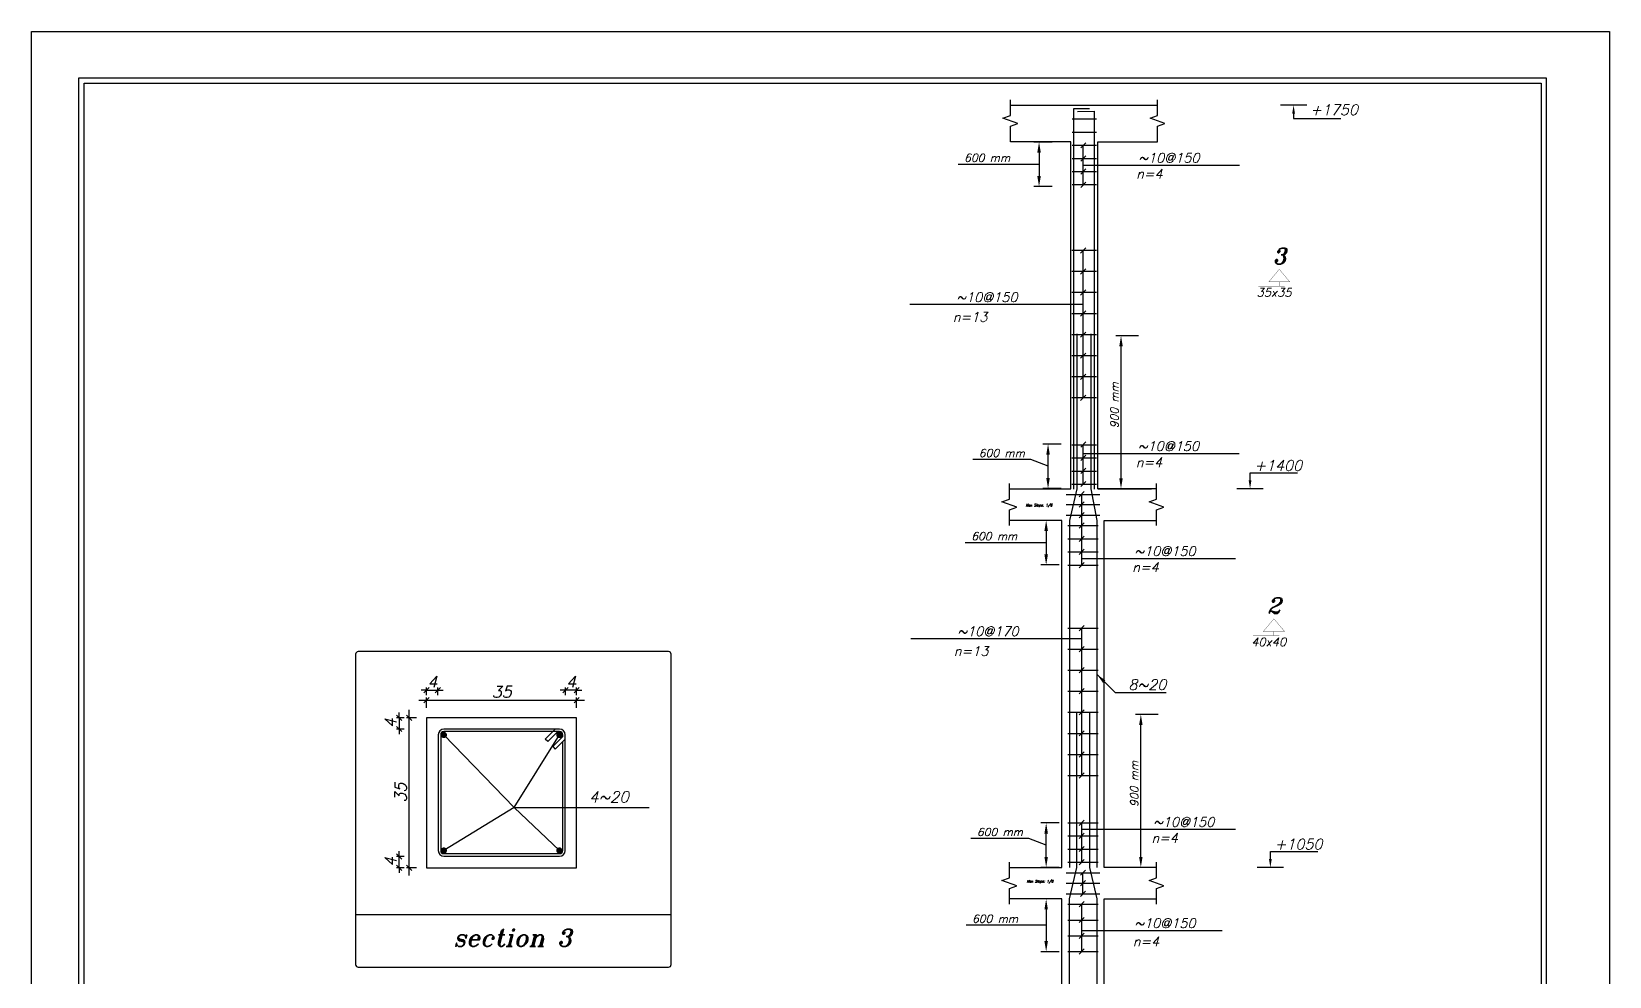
# Model space of a CAD drawing. Header units: inches. Extents: x -1152 to 1352, y 183 to 608.
# Drawn here: x 412.55 to 442.55, y 256.61 to 274.58 of the extents above; entities that cross this region are included whole.
import ezdxf
from ezdxf.enums import TextEntityAlignment as Align

# ---------------------------------------------------------------- set-up
doc = ezdxf.new("R2010")
doc.units = ezdxf.units.IN
doc.header["$MEASUREMENT"] = 0
doc.layers.add('SAZE_DRAWINGS', color=7, linetype='Continuous')
doc.styles.add('SAZE_STYLE', font='romancp.shx', dxfattribs={"oblique": 15})
doc.styles.add('SAZE_STYLE1', font='romant.shx', dxfattribs={"oblique": 15})
doc.dimstyles.new('SAZE_DIM_STYLE', dxfattribs={"dimtxt": 0.2, "dimasz": 0.2, "dimexe": 0.1, "dimexo": 0.05, "dimgap": 0.05, "dimtad": 0, "dimzin": 0, "dimdsep": 46, "dimtxsty": 'SAZE_STYLE', "dimcen": 0.09, "dimclrd": 2, "dimclre": 2, "dimclrt": 3, "dimadec": 0, "dimazin": 0, "dimtfac": 1, "dimtdec": 4, "dimtix": 1, "dimtmove": 1, "dimatfit": 3, "dimfxl": 1, "dimtolj": 1, "dimtzin": 0, "dimarcsym": 0})

# ---------------------------------------------------------------- blocks, each defined once
blk = doc.blocks.new('*D87')
at = {"layer": 'DEFPOINTS', "color": 0, "transparency": 16777216}
for p in [(432.141, 258.083), (431.841, 257.081), (432.141, 257.081)]:
    blk.add_point(p, dxfattribs=at)
at = {"layer": 'SAZE_DRAWINGS', "color": 2, "lineweight": -2, "transparency": 16777216}
for p, q in [((432.091, 258.083), (431.741, 258.083)), ((431.841, 257.883), (431.841, 257.281)), ((431.42, 257.582), (430.318, 257.582)), ((431.841, 257.582), (431.42, 257.582)), ((432.091, 257.081), (431.741, 257.081))]:
    blk.add_line(p, q, dxfattribs=at)
at = {"layer": 'SAZE_DRAWINGS', "color": 2, "transparency": 16777216}
for points in [[(431.808, 257.883), (431.874, 257.883), (431.841, 258.083)], [(431.808, 257.281), (431.874, 257.281), (431.841, 257.081)]]:
    blk.add_solid(points, dxfattribs=at)
at = {"layer": 'SAZE_DRAWINGS', "color": 3, "transparency": 16777216, "insert": (430.869, 257.707), "char_height": 0.15, "attachment_point": 5, "style": 'SAZE_STYLE'}
blk.add_mtext('\\A1;600 mm', dxfattribs=at)
blk = doc.blocks.new('*D100')
at = {"layer": 'DEFPOINTS', "color": 0, "transparency": 16777216}
for p in [(431.841, 259.528), (432.141, 259.528), (432.141, 258.683)]:
    blk.add_point(p, dxfattribs=at)
at = {"layer": 'SAZE_DRAWINGS', "color": 2, "lineweight": -2, "transparency": 16777216}
for p, q in [((432.091, 259.528), (431.741, 259.528)), ((431.514, 259.232), (430.411, 259.232)), ((431.841, 259.105), (431.514, 259.232)), ((431.841, 258.883), (431.841, 259.328)), ((432.091, 258.683), (431.741, 258.683))]:
    blk.add_line(p, q, dxfattribs=at)
at = {"layer": 'SAZE_DRAWINGS', "color": 2, "transparency": 16777216}
for points in [[(431.808, 259.328), (431.874, 259.328), (431.841, 259.528)], [(431.808, 258.883), (431.874, 258.883), (431.841, 258.683)]]:
    blk.add_solid(points, dxfattribs=at)
at = {"layer": 'SAZE_DRAWINGS', "color": 3, "transparency": 16777216, "insert": (430.962, 259.357), "char_height": 0.15, "attachment_point": 5, "style": 'SAZE_STYLE'}
blk.add_mtext('\\A1;600 mm', dxfattribs=at)
blk = doc.blocks.new('*D101')
at = {"layer": 'DEFPOINTS', "color": 0, "transparency": 16777216}
for p in [(432.141, 265.283), (431.841, 264.434), (432.141, 264.434)]:
    blk.add_point(p, dxfattribs=at)
at = {"layer": 'SAZE_DRAWINGS', "color": 2, "lineweight": -2, "transparency": 16777216}
for p, q in [((432.091, 265.283), (431.741, 265.283)), ((431.841, 265.083), (431.841, 264.634)), ((431.406, 264.858), (430.303, 264.858)), ((431.841, 264.858), (431.406, 264.858)), ((432.091, 264.434), (431.741, 264.434))]:
    blk.add_line(p, q, dxfattribs=at)
at = {"layer": 'SAZE_DRAWINGS', "color": 2, "transparency": 16777216}
for points in [[(431.808, 265.083), (431.874, 265.083), (431.841, 265.283)], [(431.808, 264.634), (431.874, 264.634), (431.841, 264.434)]]:
    blk.add_solid(points, dxfattribs=at)
at = {"layer": 'SAZE_DRAWINGS', "color": 3, "transparency": 16777216, "insert": (430.855, 264.983), "char_height": 0.15, "attachment_point": 5, "style": 'SAZE_STYLE'}
blk.add_mtext('\\A1;600 mm', dxfattribs=at)
blk = doc.blocks.new('jytyjt')
at = {"color": 6}
for p, q in [((2157.49, 1354.17), (2574.37, 1354.17)), ((2574.37, 1354.17), (2574.37, 1054.17)), ((2574.37, 1054.17), (2157.49, 1054.17))]:
    blk.add_line(p, q, dxfattribs=at)
blk = doc.blocks.new('*D104')
at = {"layer": 'DEFPOINTS', "color": 0, "transparency": 16777216}
for p in [(431.877, 266.733), (432.177, 266.733), (432.177, 265.888)]:
    blk.add_point(p, dxfattribs=at)
at = {"layer": 'SAZE_DRAWINGS', "color": 2, "lineweight": -2, "transparency": 16777216}
for p, q in [((432.127, 266.733), (431.777, 266.733)), ((431.549, 266.437), (430.447, 266.437)), ((431.877, 266.311), (431.549, 266.437)), ((431.877, 266.088), (431.877, 266.533)), ((432.127, 265.888), (431.777, 265.888))]:
    blk.add_line(p, q, dxfattribs=at)
at = {"layer": 'SAZE_DRAWINGS', "color": 2, "transparency": 16777216}
for points in [[(431.843, 266.533), (431.91, 266.533), (431.877, 266.733)], [(431.843, 266.088), (431.91, 266.088), (431.877, 265.888)]]:
    blk.add_solid(points, dxfattribs=at)
at = {"layer": 'SAZE_DRAWINGS', "color": 3, "transparency": 16777216, "insert": (430.998, 266.562), "char_height": 0.15, "attachment_point": 5, "style": 'SAZE_STYLE'}
blk.add_mtext('\\A1;600 mm', dxfattribs=at)
blk = doc.blocks.new('*D105')
at = {"layer": 'DEFPOINTS', "color": 0, "transparency": 16777216}
for p in [(432.006, 272.477), (431.706, 271.628), (432.006, 271.628)]:
    blk.add_point(p, dxfattribs=at)
at = {"layer": 'SAZE_DRAWINGS', "color": 2, "lineweight": -2, "transparency": 16777216}
for p, q in [((431.956, 272.477), (431.606, 272.477)), ((431.706, 272.277), (431.706, 271.828)), ((431.271, 272.052), (430.168, 272.052)), ((431.706, 272.052), (431.271, 272.052)), ((431.956, 271.628), (431.606, 271.628))]:
    blk.add_line(p, q, dxfattribs=at)
at = {"layer": 'SAZE_DRAWINGS', "color": 2, "transparency": 16777216}
for points in [[(431.673, 272.277), (431.739, 272.277), (431.706, 272.477)], [(431.673, 271.828), (431.739, 271.828), (431.706, 271.628)]]:
    blk.add_solid(points, dxfattribs=at)
at = {"layer": 'SAZE_DRAWINGS', "color": 3, "transparency": 16777216, "insert": (430.719, 272.177), "char_height": 0.15, "attachment_point": 5, "style": 'SAZE_STYLE'}
blk.add_mtext('\\A1;600 mm', dxfattribs=at)
blk = doc.blocks.new('_Oblique')
at = {"color": 0, "linetype": 'ByBlock', "lineweight": -2}
blk.add_line((-0.5, -0.5), (0.5, 0.5), dxfattribs=at)
blk = doc.blocks.new('*D108')
at = {"layer": 'DEFPOINTS', "color": 0, "transparency": 16777216}
for p in [(420.061, 261.957), (420.275, 262.052), (420.275, 261.957)]:
    blk.add_point(p, dxfattribs=at)
at = {"layer": 'SAZE_DRAWINGS', "color": 2, "lineweight": -2, "transparency": 16777216}
for p, q in [((420.061, 262.052), (419.961, 262.052)), ((420.061, 261.957), (420.061, 262.102)), ((420.061, 262.052), (420.275, 262.052)), ((420.275, 261.957), (420.275, 262.102)), ((420.275, 262.052), (420.375, 262.052))]:
    blk.add_line(p, q, dxfattribs=at)
at = {"layer": 'SAZE_DRAWINGS', "color": 2, "lineweight": -2, "transparency": 16777216, "xscale": 0.1, "yscale": 0.1, "zscale": 0.1}
blk.add_blockref('_Oblique', (420.061, 262.052), dxfattribs=at)
at = {"layer": 'SAZE_DRAWINGS', "color": 2, "lineweight": -2, "transparency": 16777216, "xscale": 0.1, "yscale": 0.1, "zscale": 0.1, "rotation": 180}
blk.add_blockref('_Oblique', (420.275, 262.052), dxfattribs=at)
at = {"layer": 'SAZE_DRAWINGS', "color": 3, "transparency": 16777216, "insert": (420.168, 262.212), "char_height": 0.22, "attachment_point": 5, "style": 'SAZE_STYLE'}
blk.add_mtext('\\A1;4', dxfattribs=at)
blk = doc.blocks.new('*D109')
at = {"layer": 'DEFPOINTS', "color": 0, "transparency": 16777216}
for p in [(420.061, 261.72), (422.914, 261.862), (422.914, 261.72)]:
    blk.add_point(p, dxfattribs=at)
at = {"layer": 'SAZE_DRAWINGS', "color": 2, "lineweight": -2, "transparency": 16777216}
for p, q in [((420.061, 261.72), (420.061, 261.912)), ((422.914, 261.72), (422.914, 261.912)), ((419.911, 261.862), (423.064, 261.862))]:
    blk.add_line(p, q, dxfattribs=at)
at = {"layer": 'SAZE_DRAWINGS', "color": 2, "lineweight": -2, "transparency": 16777216, "xscale": 0.1, "yscale": 0.1, "zscale": 0.1, "rotation": 180}
blk.add_blockref('_Oblique', (420.061, 261.862), dxfattribs=at)
at = {"layer": 'SAZE_DRAWINGS', "color": 2, "lineweight": -2, "transparency": 16777216, "xscale": 0.1, "yscale": 0.1, "zscale": 0.1}
blk.add_blockref('_Oblique', (422.914, 261.862), dxfattribs=at)
at = {"layer": 'SAZE_DRAWINGS', "color": 3, "transparency": 16777216, "insert": (421.488, 262.022), "char_height": 0.22, "attachment_point": 5, "style": 'SAZE_STYLE'}
blk.add_mtext('\\A1;35', dxfattribs=at)
blk = doc.blocks.new('*D110')
at = {"layer": 'DEFPOINTS', "color": 0, "transparency": 16777216}
for p in [(422.7, 262.052), (422.7, 261.957), (422.914, 261.957)]:
    blk.add_point(p, dxfattribs=at)
at = {"layer": 'SAZE_DRAWINGS', "color": 2, "lineweight": -2, "transparency": 16777216}
for p, q in [((422.7, 262.052), (422.6, 262.052)), ((422.7, 261.957), (422.7, 262.102)), ((422.914, 262.052), (422.7, 262.052)), ((422.914, 261.957), (422.914, 262.102)), ((422.914, 262.052), (423.014, 262.052))]:
    blk.add_line(p, q, dxfattribs=at)
at = {"layer": 'SAZE_DRAWINGS', "color": 2, "lineweight": -2, "transparency": 16777216, "xscale": 0.1, "yscale": 0.1, "zscale": 0.1}
blk.add_blockref('_Oblique', (422.7, 262.052), dxfattribs=at)
at = {"layer": 'SAZE_DRAWINGS', "color": 2, "lineweight": -2, "transparency": 16777216, "xscale": 0.1, "yscale": 0.1, "zscale": 0.1, "rotation": 180}
blk.add_blockref('_Oblique', (422.914, 262.052), dxfattribs=at)
at = {"layer": 'SAZE_DRAWINGS', "color": 3, "transparency": 16777216, "insert": (422.807, 262.212), "char_height": 0.22, "attachment_point": 5, "style": 'SAZE_STYLE'}
blk.add_mtext('\\A1;4', dxfattribs=at)
blk = doc.blocks.new('*D111')
at = {"layer": 'DEFPOINTS', "color": 0, "transparency": 16777216}
for p in [(419.538, 258.891), (419.634, 258.891), (419.634, 258.677)]:
    blk.add_point(p, dxfattribs=at)
at = {"layer": 'SAZE_DRAWINGS', "color": 2, "lineweight": -2, "transparency": 16777216}
for p, q in [((419.538, 258.891), (419.538, 258.991)), ((419.634, 258.891), (419.488, 258.891)), ((419.634, 258.677), (419.488, 258.677)), ((419.538, 258.677), (419.538, 258.891)), ((419.538, 258.677), (419.538, 258.577))]:
    blk.add_line(p, q, dxfattribs=at)
at = {"layer": 'SAZE_DRAWINGS', "color": 2, "lineweight": -2, "transparency": 16777216, "xscale": 0.1, "yscale": 0.1, "zscale": 0.1}
for p, rotation in [((419.538, 258.891), 270), ((419.538, 258.677), 90)]:
    blk.add_blockref('_Oblique', p, dxfattribs=dict(at, rotation=rotation))
at = {"layer": 'SAZE_DRAWINGS', "color": 3, "transparency": 16777216, "insert": (419.378, 258.784), "char_height": 0.22, "attachment_point": 5, "rotation": 90, "style": 'SAZE_STYLE'}
blk.add_mtext('\\A1;4', dxfattribs=at)
blk = doc.blocks.new('*D112')
at = {"layer": 'DEFPOINTS', "color": 0, "transparency": 16777216}
for p in [(419.729, 261.529), (419.871, 261.529), (419.871, 258.677)]:
    blk.add_point(p, dxfattribs=at)
at = {"layer": 'SAZE_DRAWINGS', "color": 2, "lineweight": -2, "transparency": 16777216}
for p, q in [((419.729, 258.527), (419.729, 261.679)), ((419.871, 261.529), (419.679, 261.529)), ((419.871, 258.677), (419.679, 258.677))]:
    blk.add_line(p, q, dxfattribs=at)
at = {"layer": 'SAZE_DRAWINGS', "color": 2, "lineweight": -2, "transparency": 16777216, "xscale": 0.1, "yscale": 0.1, "zscale": 0.1}
for p, rotation in [((419.729, 261.529), 90), ((419.729, 258.677), 270)]:
    blk.add_blockref('_Oblique', p, dxfattribs=dict(at, rotation=rotation))
at = {"layer": 'SAZE_DRAWINGS', "color": 3, "transparency": 16777216, "insert": (419.569, 260.103), "char_height": 0.22, "attachment_point": 5, "rotation": 90, "style": 'SAZE_STYLE'}
blk.add_mtext('\\A1;35', dxfattribs=at)
blk = doc.blocks.new('*D113')
at = {"layer": 'DEFPOINTS', "color": 0, "transparency": 16777216}
for p in [(419.538, 261.315), (419.634, 261.529), (419.634, 261.315)]:
    blk.add_point(p, dxfattribs=at)
at = {"layer": 'SAZE_DRAWINGS', "color": 2, "lineweight": -2, "transparency": 16777216}
for p, q in [((419.538, 261.529), (419.538, 261.629)), ((419.634, 261.529), (419.488, 261.529)), ((419.634, 261.315), (419.488, 261.315)), ((419.538, 261.529), (419.538, 261.315)), ((419.538, 261.315), (419.538, 261.215))]:
    blk.add_line(p, q, dxfattribs=at)
at = {"layer": 'SAZE_DRAWINGS', "color": 2, "lineweight": -2, "transparency": 16777216, "xscale": 0.1, "yscale": 0.1, "zscale": 0.1}
for p, rotation in [((419.538, 261.529), 270), ((419.538, 261.315), 90)]:
    blk.add_blockref('_Oblique', p, dxfattribs=dict(at, rotation=rotation))
at = {"layer": 'SAZE_DRAWINGS', "color": 3, "transparency": 16777216, "insert": (419.378, 261.422), "char_height": 0.22, "attachment_point": 5, "rotation": 90, "style": 'SAZE_STYLE'}
blk.add_mtext('\\A1;4', dxfattribs=at)
blk = doc.blocks.new('*D502')
at = {"layer": 'DEFPOINTS', "color": 0, "transparency": 16777216}
for p in [(433.641, 261.592), (434.021, 261.592), (433.941, 258.683)]:
    blk.add_point(p, dxfattribs=at)
at = {"layer": 'SAZE_DRAWINGS', "color": 2, "lineweight": -2, "transparency": 16777216}
for p, q in [((433.971, 261.592), (433.541, 261.592)), ((433.641, 258.883), (433.641, 261.392)), ((433.891, 258.683), (433.541, 258.683))]:
    blk.add_line(p, q, dxfattribs=at)
at = {"layer": 'SAZE_DRAWINGS', "color": 2, "transparency": 16777216}
for points in [[(433.608, 261.392), (433.674, 261.392), (433.641, 261.592)], [(433.608, 258.883), (433.674, 258.883), (433.641, 258.683)]]:
    blk.add_solid(points, dxfattribs=at)
at = {"layer": 'SAZE_DRAWINGS', "color": 3, "transparency": 16777216, "insert": (433.516, 260.271), "char_height": 0.15, "attachment_point": 5, "rotation": 90, "style": 'SAZE_STYLE'}
blk.add_mtext('\\A1;{\\Fromancp|c178;9}00 mm', dxfattribs=at)
blk = doc.blocks.new('*D503')
at = {"layer": 'DEFPOINTS', "color": 0, "transparency": 16777216}
for p in [(433.264, 268.792), (433.644, 268.792), (433.564, 265.883)]:
    blk.add_point(p, dxfattribs=at)
at = {"layer": 'SAZE_DRAWINGS', "color": 2, "lineweight": -2, "transparency": 16777216}
for p, q in [((433.594, 268.792), (433.164, 268.792)), ((433.264, 266.083), (433.264, 268.592)), ((433.514, 265.883), (433.164, 265.883))]:
    blk.add_line(p, q, dxfattribs=at)
at = {"layer": 'SAZE_DRAWINGS', "color": 2, "transparency": 16777216}
for points in [[(433.231, 268.592), (433.297, 268.592), (433.264, 268.792)], [(433.231, 266.083), (433.297, 266.083), (433.264, 265.883)]]:
    blk.add_solid(points, dxfattribs=at)
at = {"layer": 'SAZE_DRAWINGS', "color": 3, "transparency": 16777216, "insert": (433.139, 267.471), "char_height": 0.15, "attachment_point": 5, "rotation": 90, "style": 'SAZE_STYLE'}
blk.add_mtext('\\A1;{\\Fromancp|c178;9}00 mm', dxfattribs=at)

msp = doc.modelspace()

# ---------------------------------------------------------------- linework, layer by layer
at = {"color": 8}
for p, q in [((413.45046, 273.69548), (441.35046, 273.69548)), ((413.45046, 233.68968), (413.45046, 273.69548)), ((441.35046, 273.69548), (441.35046, 233.68968)), ((413.55046, 273.59548), (441.25046, 273.59548)), ((413.55046, 233.78968), (413.55046, 273.59548)), ((441.25046, 273.59548), (441.25046, 233.78968))]:
    msp.add_line(p, q, dxfattribs=at)
at = {"layer": 'SAZE_DRAWINGS', "color": 3}
for p, q in [((431.15988, 273.17809), (433.95988, 273.17809)), ((436.79473, 273.17809), (436.29473, 273.17809)), ((432.33277, 272.91597), (432.79745, 272.91597)), ((432.33277, 272.66597), (432.79745, 272.66597)), ((432.33277, 272.41597), (432.79745, 272.41597)), ((432.33277, 272.16597), (432.79745, 272.16597)), ((432.33277, 271.91597), (432.79745, 271.91597)), ((432.33277, 271.66597), (432.79745, 271.66597)), ((432.33084, 270.41877), (432.79551, 270.41877)), ((432.33084, 270.01877), (432.79551, 270.01877)), ((432.33084, 269.61877), (432.79551, 269.61877)), ((432.33084, 269.21877), (432.79551, 269.21877)), ((432.33084, 268.81877), (432.79551, 268.81877)), ((432.33084, 268.41877), (432.79551, 268.41877)), ((432.33084, 268.01877), (432.79551, 268.01877)), ((432.33084, 267.61877), (432.79551, 267.61877)), ((432.33084, 266.71877), (432.79551, 266.71877)), ((432.33084, 266.46877), (432.79551, 266.46877)), ((432.33084, 266.21877), (432.79551, 266.21877)), ((432.33084, 265.96877), (432.79551, 265.96877)), ((432.82496, 265.88267), (433.84116, 265.88267)), ((435.96751, 265.88267), (435.46751, 265.88267)), ((432.22116, 265.58267), (432.86116, 265.58267)), ((432.22438, 265.77593), (432.86438, 265.77593)), ((432.22116, 265.38267), (432.86116, 265.38267)), ((432.25416, 265.18267), (432.82816, 265.18267)), ((432.25416, 264.93267), (432.82816, 264.93267)), ((432.25416, 264.68267), (432.82816, 264.68267)), ((432.25416, 264.43267), (432.82816, 264.43267)), ((432.25416, 263.23267), (432.82816, 263.23267)), ((432.25416, 262.83267), (432.82816, 262.83267)), ((432.25416, 262.43267), (432.82816, 262.43267)), ((432.25416, 262.03267), (432.82816, 262.03267)), ((432.25416, 261.63267), (432.82816, 261.63267)), ((432.25416, 261.23267), (432.82816, 261.23267)), ((432.25416, 260.83267), (432.82816, 260.83267)), ((432.25416, 260.43267), (432.82816, 260.43267)), ((432.25416, 259.53267), (432.82816, 259.53267)), ((432.25416, 259.28267), (432.82816, 259.28267)), ((432.25416, 259.03267), (432.82816, 259.03267)), ((432.25416, 258.78267), (432.82816, 258.78267)), ((436.35364, 258.68267), (435.85364, 258.68267)), ((432.22116, 258.58267), (432.86116, 258.58267)), ((432.22116, 258.38267), (432.86116, 258.38267)), ((432.22116, 258.18267), (432.86116, 258.18267)), ((432.25416, 257.98267), (432.82816, 257.98267)), ((432.25416, 257.68267), (432.82816, 257.68267)), ((432.25416, 257.38267), (432.82816, 257.38267)), ((432.25416, 257.08267), (432.82816, 257.08267))]:
    msp.add_line(p, q, dxfattribs=at)
at = {"layer": 'SAZE_DRAWINGS', "color": 2}
for p, q in [((432.59701, 272.46403), (432.49701, 272.36403)), ((432.54701, 271.66403), (432.54701, 272.41403)), ((432.59701, 272.21403), (432.49701, 272.11403)), ((432.59701, 271.96403), (432.49701, 271.86403)), ((432.54697, 272.03599), (435.51624, 272.03599)), ((432.59701, 271.71403), (432.49701, 271.61403)), ((432.59279, 270.46359), (432.49279, 270.36359)), ((432.54279, 267.61359), (432.54279, 270.41359)), ((432.59279, 270.06359), (432.49279, 269.96359)), ((432.59279, 269.66359), (432.49279, 269.56359)), ((432.54239, 269.38548), (429.24783, 269.38548)), ((432.59279, 269.26359), (432.49279, 269.16359)), ((432.59279, 268.86359), (432.49279, 268.76359)), ((432.59279, 268.46359), (432.49279, 268.36359)), ((432.59279, 268.06359), (432.49279, 267.96359)), ((432.59279, 267.66359), (432.49279, 267.56359)), ((432.59711, 266.77321), (432.49711, 266.67321)), ((432.54711, 265.97321), (432.54711, 266.72321)), ((432.59711, 266.52321), (432.49711, 266.42321)), ((432.54613, 266.55231), (435.50791, 266.55231)), ((432.59711, 266.27321), (432.49711, 266.17321)), ((432.46616, 265.73267), (432.56616, 265.83267)), ((432.59711, 266.02321), (432.49711, 265.92321)), ((432.46616, 265.53267), (432.56616, 265.63267)), ((432.51616, 265.38267), (432.51616, 265.78267)), ((432.46616, 265.33267), (432.56616, 265.43267)), ((432.56616, 265.23267), (432.46616, 265.13267)), ((432.51616, 264.43267), (432.51616, 265.38267)), ((432.56616, 264.98267), (432.46616, 264.88267)), ((432.56616, 264.73267), (432.46616, 264.63267)), ((432.56616, 264.48267), (432.46616, 264.38267)), ((432.51616, 264.55767), (435.44153, 264.55767)), ((432.56616, 263.28267), (432.46616, 263.18267)), ((432.51616, 260.43267), (432.51616, 263.23267)), ((432.51616, 263.03267), (429.26759, 263.03267)), ((432.56616, 262.88267), (432.46616, 262.78267)), ((432.56616, 262.48267), (432.46616, 262.38267)), ((432.56616, 262.08267), (432.46616, 261.98267)), ((432.56616, 261.68267), (432.46616, 261.58267)), ((421.72543, 259.82375), (420.38946, 261.20131)), ((421.72543, 259.82375), (422.58596, 261.20131)), ((432.56616, 261.28267), (432.46616, 261.18267)), ((432.56616, 260.88267), (432.46616, 260.78267)), ((432.56616, 260.48267), (432.46616, 260.38267)), ((421.72543, 259.82375), (420.38946, 259.00482)), ((421.72543, 259.82375), (424.29276, 259.82375)), ((421.72543, 259.82375), (422.58596, 259.00482)), ((432.56616, 259.58267), (432.46616, 259.48267)), ((432.51616, 258.78267), (432.51616, 259.53267)), ((432.56616, 259.33267), (432.46616, 259.23267)), ((432.51616, 259.40767), (435.44153, 259.40767)), ((432.56616, 259.08267), (432.46616, 258.98267)), ((432.56616, 258.83267), (432.46616, 258.73267)), ((432.49116, 258.53267), (432.59116, 258.63267)), ((432.49116, 258.33267), (432.59116, 258.43267)), ((432.54116, 258.18267), (432.54116, 258.58267)), ((432.56616, 258.03267), (432.46616, 257.93267)), ((432.49116, 258.13267), (432.59116, 258.23267)), ((432.56616, 257.73267), (432.46616, 257.63267)), ((432.51616, 257.08267), (432.51616, 257.98267)), ((432.56616, 257.43267), (432.46616, 257.33267)), ((432.51616, 257.48267), (435.18439, 257.48267)), ((432.56616, 257.13267), (432.46616, 257.03267))]:
    msp.add_line(p, q, dxfattribs=at)
at = {"layer": 'SAZE_DRAWINGS', "color": 8}
msp.add_line((418.71168, 257.78758), (424.71168, 257.78758), dxfattribs=at)
at = {"layer": 'SAZE_DRAWINGS', "color": 1}
for points in [[(431.15988, 272.47809), (431.15988, 272.77809), (431.29988, 272.82809), (431.01988, 272.92809), (431.15988, 272.97809), (431.15988, 273.27809)], [(433.95988, 272.47809), (433.95988, 272.77809), (434.09988, 272.82809), (433.81988, 272.92809), (433.95988, 272.97809), (433.95988, 273.27809)], [(431.14116, 265.18267), (431.14116, 265.48267), (431.28116, 265.53267), (431.00116, 265.63267), (431.14116, 265.68267), (431.14116, 265.98267)], [(433.94116, 265.18267), (433.94116, 265.48267), (434.08116, 265.53267), (433.80116, 265.63267), (433.94116, 265.68267), (433.94116, 265.98267)], [(431.14116, 257.98267), (431.14116, 258.28267), (431.28116, 258.33267), (431.00116, 258.43267), (431.14116, 258.48267), (431.14116, 258.78267)], [(433.94116, 257.98267), (433.94116, 258.28267), (434.08116, 258.33267), (433.80116, 258.43267), (433.94116, 258.48267), (433.94116, 258.78267)]]:
    msp.add_lwpolyline(points, dxfattribs=at)
at = {"layer": 'SAZE_DRAWINGS', "color": 6}
for points in [[(432.66262, 273.11074), (432.3605, 273.10582), (432.3605, 265.87356)], [(432.4358, 273.05877), (432.75142, 273.06171), (432.75142, 265.87416)], [(432.42128, 268.82943), (432.42128, 265.87943), (432.28328, 265.27943), (432.28328, 258.67943)], [(432.6905, 268.82943), (432.6905, 265.87943), (432.80728, 265.27943), (432.80728, 258.67943)], [(432.41716, 261.63267), (432.41716, 258.68267), (432.27916, 258.08267), (432.27916, 251.48267)], [(432.66516, 261.63267), (432.66516, 258.68267), (432.80316, 258.08267), (432.80316, 251.48267)]]:
    msp.add_lwpolyline(points, dxfattribs=at)
at = {"layer": 'SAZE_DRAWINGS', "color": 3}
for points in [[(436.54473, 273.01809), (436.54473, 272.92643), (436.74473, 272.92643), (437.44418, 272.92643)], [(431.14116, 265.88267), (432.30695, 265.88267), (432.30695, 272.48267), (431.15988, 272.48267)], [(433.94116, 265.88267), (432.82496, 265.88267), (432.82496, 272.48267), (433.95988, 272.47809)], [(435.71751, 266.04267), (435.71751, 266.18805), (435.91751, 266.18805), (436.61697, 266.18805)], [(431.14116, 258.68267), (432.14116, 258.68267), (432.14116, 265.28267), (431.14116, 265.28267)], [(433.94116, 258.68267), (432.94116, 258.68267), (432.94116, 265.28267), (433.94116, 265.28267)], [(436.10364, 258.84267), (436.10364, 258.98805), (436.30364, 258.98805), (437.00309, 258.98805)], [(431.14116, 251.48267), (432.14116, 251.48267), (432.14116, 258.08267), (431.14116, 258.08267)], [(433.94116, 251.48267), (432.94116, 251.48267), (432.94116, 258.08267), (433.94116, 258.08267)]]:
    msp.add_lwpolyline(points, dxfattribs=at)
at = {"layer": 'SAZE_DRAWINGS', "color": 3, "const_width": 0.005}
for points in [[(436.07288, 269.8171), (436.47288, 269.8171), (436.27288, 270.0571)], [(435.97159, 263.1713), (436.37159, 263.1713), (436.17159, 263.4113)]]:
    msp.add_lwpolyline(points, close=True, dxfattribs=at)
for points in [[(436.27288, 269.8171), (436.27288, 269.7371), (436.37288, 269.7371), (435.87288, 269.7371)], [(436.17159, 263.1713), (436.17159, 263.0913), (436.27159, 263.0913), (435.77159, 263.0913)]]:
    msp.add_lwpolyline(points, dxfattribs=at)
at = {"layer": 'SAZE_DRAWINGS', "color": 8}
msp.add_lwpolyline([(418.76168, 256.78723), (424.66168, 256.78723, 0.41421356), (424.71168, 256.83723), (424.71168, 262.73723, 0.41421356), (424.66168, 262.78723), (418.76168, 262.78723, 0.41421356), (418.71168, 262.73723), (418.71168, 256.83723, 0.41421356)], format="xyb", close=True, dxfattribs=at)
at = {"layer": 'SAZE_DRAWINGS', "color": 3}
msp.add_lwpolyline([(420.06142, 258.67677), (422.914, 258.67677), (422.914, 261.52936), (420.06142, 261.52936)], close=True, dxfattribs=at)
at = {"layer": 'SAZE_DRAWINGS', "color": 4}
msp.add_lwpolyline([(420.38946, 258.89785), (422.59071, 258.89785, 0.41421356), (422.69768, 259.00482), (422.69768, 261.20607, 0.41421356), (422.59071, 261.31304), (420.38946, 261.31304, 0.41421356), (420.28249, 261.20607), (420.28249, 259.00482, 0.41421356)], format="xyb", close=True, dxfattribs=at)
for points in [[(422.55505, 261.2655), (422.36488, 261.07532), (422.31734, 261.12287), (422.50751, 261.31304)], [(422.65014, 261.17041), (422.45997, 260.98024), (422.50751, 260.9327), (422.69768, 261.12287)]]:
    msp.add_lwpolyline(points, dxfattribs=at)
msp.add_lwpolyline([(422.65014, 261.17041), (422.65014, 261.20607, 0.41421356), (422.59071, 261.2655), (420.38946, 261.2655, 0.41421356), (420.33003, 261.20607), (420.33003, 259.00482, 0.41421356), (420.38946, 258.94539), (422.59071, 258.94539, 0.41421356), (422.65014, 259.00482), (422.65014, 261.07532)], format="xyb", dxfattribs=at)
at = {"layer": 'SAZE_DRAWINGS', "color": 6, "const_width": 0.05943}
for points in [[(420.35975, 261.20131, 1), (420.41918, 261.20131, 1)], [(422.55624, 261.20131, 1), (422.61567, 261.20131, 1)], [(420.35975, 259.00482, 1), (420.41918, 259.00482, 1)], [(422.55624, 259.00482, 1), (422.61567, 259.00482, 1)]]:
    msp.add_lwpolyline(points, format="xyb", close=True, dxfattribs=at)
at = {"layer": 'SAZE_DRAWINGS', "color": 3}
for points in [[(436.57139, 273.01809), (436.54473, 273.17809), (436.51806, 273.01809)], [(435.74418, 266.04267), (435.71751, 265.88267), (435.69085, 266.04267)], [(436.1303, 258.84267), (436.10364, 258.68267), (436.07697, 258.84267)]]:
    msp.add_solid(points, dxfattribs=at)

# ---------------------------------------------------------------- block references
at = {"xscale": 0.1000000000003638, "yscale": 0.1000000000003638, "zscale": 0.1000000000003638, "rotation": 90}
msp.add_blockref('jytyjt', (547.96768, 17.1402), dxfattribs=at)

# ---------------------------------------------------------------- texts
at = {"layer": 'SAZE_DRAWINGS', "color": 2, "style": 'SAZE_STYLE', "oblique": 15}
for s, height, p in [('~10@150', 0.18, (433.59086, 272.08599)), ('n=4', 0.18, (433.55327, 271.78053)), ('n=13', 0.18, (430.06561, 269.05945)), ('~10@150', 0.18, (433.58253, 266.60231)), ('n=4', 0.18, (433.54494, 266.29684)), ('~10@150', 0.18, (433.51616, 264.60767)), ('n=4', 0.18, (433.47856, 264.3022)), ('n=13', 0.18, (430.08537, 262.70664)), ('4~20', 0.20919, (423.15172, 259.91884)), ('~10@150', 0.18, (433.87355, 259.45767)), ('n=4', 0.18, (433.84492, 259.15347)), ('~10@150', 0.18, (433.51616, 257.53267)), ('n=4', 0.18, (433.48756, 257.18362))]:
    msp.add_text(s, height=height, dxfattribs=at).set_placement(p)
at = {"layer": 'SAZE_DRAWINGS', "color": 3, "style": 'SAZE_STYLE1', "oblique": 15}
for s, p in [('3', (436.27288, 270.1571)), ('2', (436.17159, 263.5113))]:
    msp.add_text(s, height=0.3, dxfattribs=at).set_placement(p, align=Align.CENTER)
at = {"layer": 'SAZE_DRAWINGS', "color": 2, "style": 'SAZE_STYLE', "oblique": 15}
for s, p in [('~10@150', (431.2964, 269.43548)), ('~10@170', (431.31616, 263.08267))]:
    msp.add_text(s, height=0.18, dxfattribs=at).set_placement(p, align=Align.RIGHT)
at = {"layer": 'SAZE_DRAWINGS', "color": 3, "style": 'SAZE_STYLE1', "oblique": 15}
for s, p in [('35x35', (436.17288, 269.6971)), ('40x40', (436.07159, 263.0513))]:
    msp.add_text(s, height=0.16, dxfattribs=at).set_placement(p, align=Align.TOP_CENTER)
at = {"layer": 'SAZE_DRAWINGS', "color": 2, "style": 'SAZE_STYLE1', "oblique": 15}
for s, height, p in [('Max Slope: 1/6', 0.0476804, (431.70488, 265.57222)), ('Max Slope: 1/6', 0.0476804, (431.72385, 258.41992)), ('section 3', 0.325, (421.69445, 257.34401))]:
    msp.add_text(s, height=height, dxfattribs=at).set_placement(p, align=Align.MIDDLE_CENTER)
at = {"layer": 'SAZE_DRAWINGS', "color": 3, "char_height": 0.2, "attachment_point": 7, "style": 'SAZE_STYLE'}
for s, insert in [('+1750', (436.85891, 272.98772)), ('+1400', (435.79785, 266.2263)), ('\\A1;8~20', (433.40316, 262.05699)), ('+1050', (436.18397, 259.0263))]:
    msp.add_mtext(s, dxfattribs=dict(at, insert=insert))

# ---------------------------------------------------------------- dimensions: what is measured, and where the dimension line sits
at = {"layer": 'SAZE_DRAWINGS', "color": 3}
for base, p1, p2, text, picture, middle in [((431.70596, 271.62813), (432.00596, 272.47678), (432.00596, 271.62813), '600 mm', '*D105', (431.22077, 272.05245)), ((433.26392, 268.79174), (433.56392, 265.88267), (433.64392, 268.79174), '{\\Fromancp|c178;9}00 mm', '*D503', (433.26392, 267.47124)), ((431.8767, 266.73342), (432.1767, 265.8882), (432.1767, 266.73342), '600 mm', '*D104', (431.49934, 266.43709)), ((431.84116, 264.43401), (432.14116, 265.28267), (432.14116, 264.43401), '600 mm', '*D101', (431.35597, 264.85834)), ((433.64116, 261.59174), (433.94116, 258.68267), (434.02116, 261.59174), '{\\Fromancp|c178;9}00 mm', '*D502', (433.64116, 260.27124)), ((431.84116, 259.52789), (432.14116, 258.68267), (432.14116, 259.52789), '600 mm', '*D100', (431.4638, 259.23156)), ((431.84116, 257.08076), (432.14116, 258.08267), (432.14116, 257.08076), '600 mm', '*D87', (431.37041, 257.58171))]:
    dim = msp.add_linear_dim(base=base, p1=p1, p2=p2, angle=90, text=text, dimstyle='SAZE_DIM_STYLE', override={"dimtxt": 0.15, "dimtad": 1, "dimtoh": 1, "dimdec": 1, "dimlfac": 50, "dimrnd": 0.5, "dimzin": 8}, dxfattribs=at)
    dim.commit()
    dim.dimension.update_dxf_attribs({"geometry": picture, "text_midpoint": middle, "dimtype": 160})
at = {"layer": 'SAZE_DRAWINGS', "color": 2}
for base, p1, p2, text, override, picture, middle in [((420.27536, 262.05234), (420.06142, 261.95725), (420.27536, 261.95725), '4', {"dimtxt": 0.22, "dimasz": 0.1, "dimexe": 0.05, "dimexo": 0, "dimgap": 0.05, "dimtad": 1, "dimtoh": 1, "dimdec": 1, "dimlfac": 20, "dimrnd": 4.5, "dimzin": 8, "dimblk": 'Oblique', "dimdle": 0.15, "dimclrd": 2, "dimclre": 2, "dimclrt": 3}, '*D108', (420.16839, 262.21234)), ((422.70006, 262.05234), (422.914, 261.95725), (422.70006, 261.95725), '4', {"dimtxt": 0.22, "dimasz": 0.1, "dimexe": 0.05, "dimexo": 0, "dimgap": 0.05, "dimtad": 1, "dimtoh": 1, "dimdec": 1, "dimlfac": 20, "dimrnd": 4.5, "dimzin": 8, "dimblk": 'Oblique', "dimdle": 0.15, "dimclrd": 2, "dimclre": 2, "dimclrt": 3}, '*D110', (422.80703, 262.21234)), ((422.914, 261.86216), (420.06142, 261.71953), (422.914, 261.71953), '35', {"dimtxt": 0.22, "dimasz": 0.1, "dimexe": 0.05, "dimexo": 0, "dimgap": 0.05, "dimtad": 1, "dimtoh": 1, "dimdec": 1, "dimlfac": 20, "dimrnd": 0.5, "dimzin": 8, "dimblk": 'Oblique', "dimdle": 0.15, "dimclrd": 2, "dimclre": 2, "dimclrt": 3}, '*D109', (421.48771, 262.02216))]:
    dim = msp.add_linear_dim(base=base, p1=p1, p2=p2, text=text, dimstyle='SAZE_DIM_STYLE', override=override, dxfattribs=at)
    dim.commit()
    dim.dimension.update_dxf_attribs({"geometry": picture, "text_midpoint": middle})
for base, p1, p2, text, override, picture, middle in [((419.53844, 261.31542), (419.63353, 261.52936), (419.63353, 261.31542), '4', {"dimtxt": 0.22, "dimasz": 0.1, "dimexe": 0.05, "dimexo": 0, "dimgap": 0.05, "dimtad": 1, "dimtoh": 1, "dimdec": 1, "dimlfac": 20, "dimrnd": 4.5, "dimzin": 8, "dimblk": 'Oblique', "dimdle": 0.15, "dimclrd": 2, "dimclre": 2, "dimclrt": 3}, '*D113', (419.37844, 261.42239)), ((419.72861, 261.52936), (419.87124, 258.67677), (419.87124, 261.52936), '35', {"dimtxt": 0.22, "dimasz": 0.1, "dimexe": 0.05, "dimexo": 0, "dimgap": 0.05, "dimtad": 1, "dimtoh": 1, "dimdec": 1, "dimlfac": 20, "dimrnd": 0.5, "dimzin": 8, "dimblk": 'Oblique', "dimdle": 0.15, "dimclrd": 2, "dimclre": 2, "dimclrt": 3}, '*D112', (419.56861, 260.10307)), ((419.53844, 258.89072), (419.63353, 258.67677), (419.63353, 258.89072), '4', {"dimtxt": 0.22, "dimasz": 0.1, "dimexe": 0.05, "dimexo": 0, "dimgap": 0.05, "dimtad": 1, "dimtoh": 1, "dimdec": 1, "dimlfac": 20, "dimrnd": 4.5, "dimzin": 8, "dimblk": 'Oblique', "dimdle": 0.15, "dimclrd": 2, "dimclre": 2, "dimclrt": 3}, '*D111', (419.37844, 258.78374))]:
    dim = msp.add_linear_dim(base=base, p1=p1, p2=p2, angle=90, text=text, dimstyle='SAZE_DIM_STYLE', override=override, dxfattribs=at)
    dim.commit()
    dim.dimension.update_dxf_attribs({"geometry": picture, "text_midpoint": middle})

# ---------------------------------------------------------------- leaders
at = {"layer": 'SAZE_DRAWINGS', "color": 30, "annotation_type": 0, "has_hookline": 1, "hookline_direction": 0, "text_width": 0.71889}
msp.add_leader([(432.80316, 262.35699), (433.15316, 262.00699), (433.35316, 262.00699)], dimstyle='SAZE_DIM_STYLE', override={"dimasz": 0.2, "dimgap": 0.05, "dimtad": 1, "dimtoh": 1, "dimrnd": 0.05, "dimclrd": 2}, dxfattribs=at)

doc.saveas('drawing.dxf')
